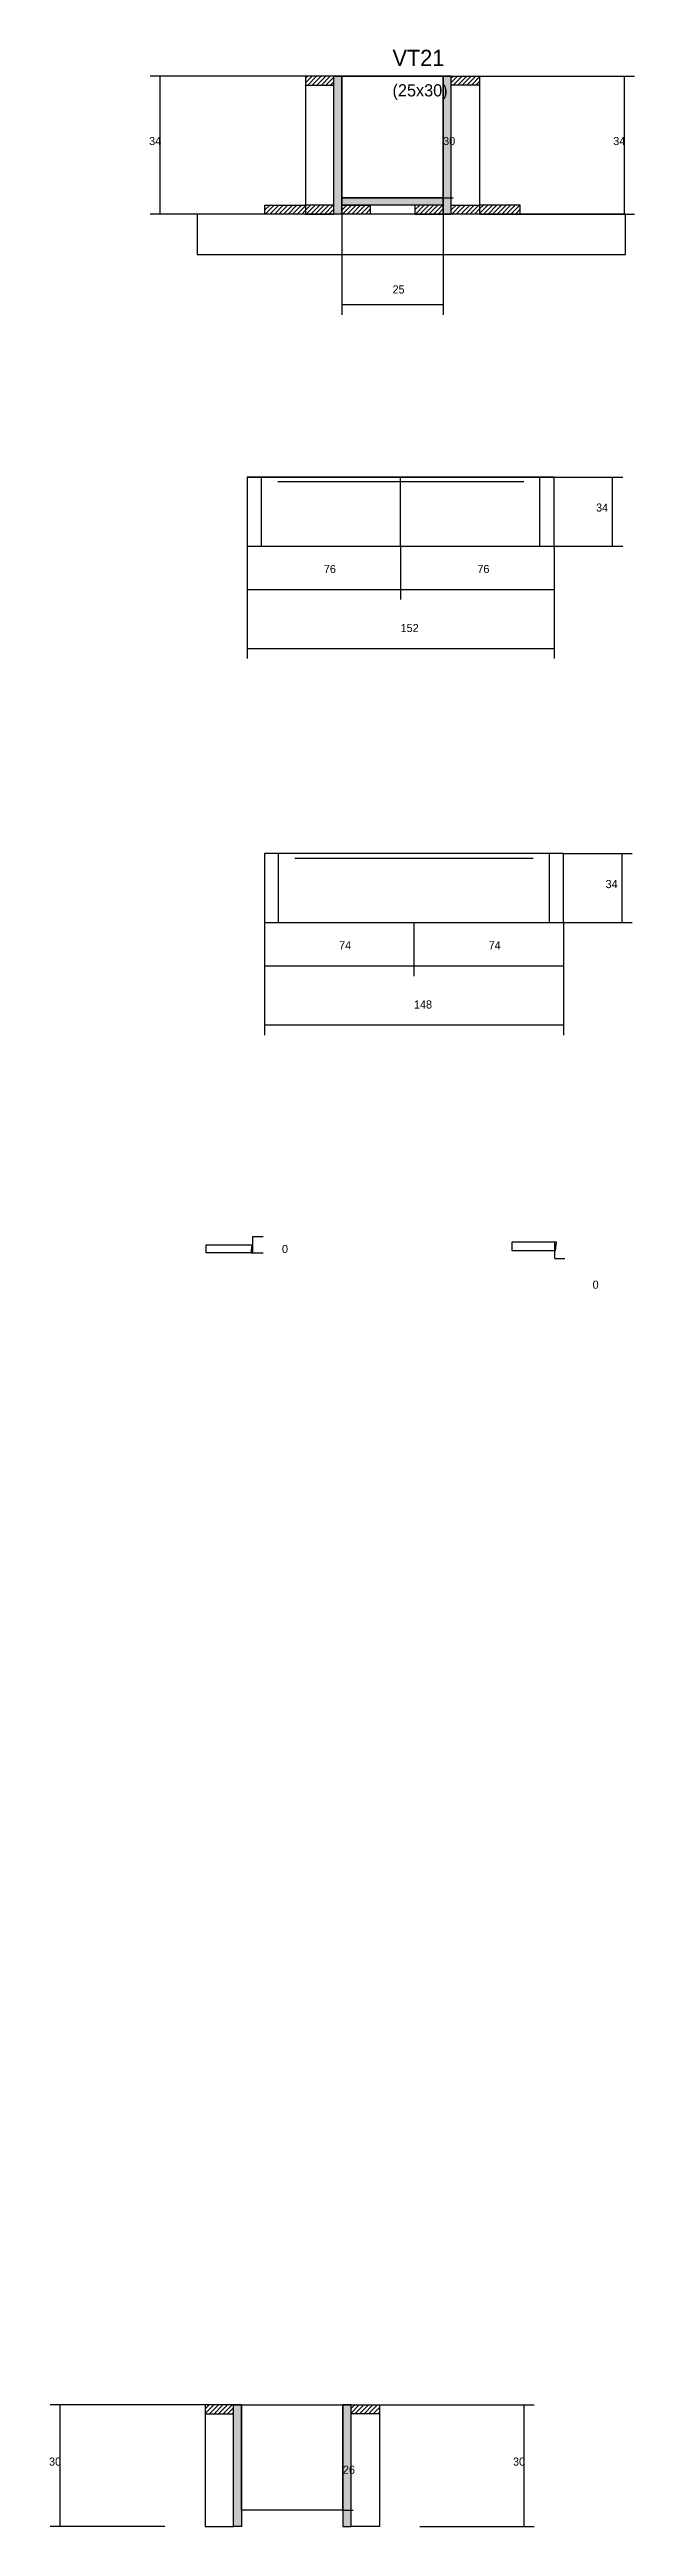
# Model space of a CAD drawing. Header units: metres. Extents: x 140915 to 141204, y 27369 to 28591.
import ezdxf

# ---------------------------------------------------------------- set-up
doc = ezdxf.new("R2010")
doc.units = ezdxf.units.M
for name, color, linetype in [('CONCRETO', 251, 'Continuous'), ('COTA', 241, 'Continuous'), ('Cota Seção (2x)', 4, 'Continuous'), ('Escoras', 2, 'Continuous'), ('Hachura', 253, 'Continuous'), ('Madeira', 126, 'Continuous'), ('Painéis', 200, 'Continuous'), ('SARR_2.2x7', 40, 'Continuous'), ('Texto Seção', 7, 'Continuous')]:
    doc.layers.add(name, color=color, linetype=linetype)

msp = doc.modelspace()

# ---------------------------------------------------------------- hatches: boundary and pattern name
at = {"layer": 'Hachura'}
h = msp.add_hatch(dxfattribs=at)
h.set_pattern_fill('ANSI31', scale=0.5)
h.paths.add_polyline_path([(141055.1, 28573.5), (141055.1, 28577.9), (141055.1, 28577.9), (141041.1, 28577.9), (141041.1, 28577.9), (141041.1, 28573.5), (141041.1, 28573.5), (141055.1, 28573.5)])
h = msp.add_hatch(color=8, dxfattribs=at)
h.dxf.hatch_style = 1
h.paths.add_polyline_path([(141055.1, 28577.9), (141059.1, 28577.9), (141059.1, 28577.9), (141059.1, 28509.9), (141059.1, 28509.9), (141055.1, 28509.9), (141055.1, 28509.9), (141055.1, 28577.9)])
h = msp.add_hatch(color=8, dxfattribs=at)
h.dxf.hatch_style = 1
h.paths.add_polyline_path([(141113.1, 28577.9), (141109.1, 28577.9), (141109.1, 28577.9), (141109.1, 28509.9), (141109.1, 28509.9), (141113.1, 28509.9), (141113.1, 28509.9), (141113.1, 28577.9)])
h = msp.add_hatch(dxfattribs=at)
h.set_pattern_fill('ANSI31', scale=0.5)
h.paths.add_polyline_path([(141113.1, 28573.5), (141113.1, 28577.9), (141113.1, 28577.9), (141127.1, 28577.9), (141127.1, 28577.9), (141127.1, 28573.5), (141127.1, 28573.5), (141113.1, 28573.5)])
h = msp.add_hatch(color=8, dxfattribs=at)
h.dxf.hatch_style = 1
h.paths.add_polyline_path([(141059.1, 28514.3), (141059.1, 28517.9), (141059.1, 28517.9), (141109.1, 28517.9), (141109.1, 28517.9), (141109.1, 28514.3), (141109.1, 28514.3), (141059.1, 28514.3)])
h = msp.add_hatch(dxfattribs=at)
h.set_pattern_fill('ANSI31', scale=0.5)
h.paths.add_polyline_path([(141021.1, 28509.9), (141021.1, 28514.3), (141021.1, 28514.3), (141041.1, 28514.3), (141041.1, 28514.3), (141041.1, 28509.9), (141041.1, 28509.9), (141021.1, 28509.9)])
h = msp.add_hatch(dxfattribs=at)
h.set_pattern_fill('ANSI31', scale=0.5)
h.paths.add_polyline_path([(141055.1, 28509.9), (141055.1, 28514.3), (141055.1, 28514.3), (141041.1, 28514.3), (141041.1, 28514.3), (141041.1, 28509.9), (141041.1, 28509.9), (141055.1, 28509.9)])
h = msp.add_hatch(dxfattribs=at)
h.set_pattern_fill('ANSI31', scale=0.5)
h.paths.add_polyline_path([(141059.1, 28509.9), (141059.1, 28514.3), (141059.1, 28514.3), (141073.1, 28514.3), (141073.1, 28514.3), (141073.1, 28509.9), (141073.1, 28509.9), (141059.1, 28509.9)])
h = msp.add_hatch(dxfattribs=at)
h.set_pattern_fill('ANSI31', scale=0.5)
h.paths.add_polyline_path([(141109.1, 28509.9), (141109.1, 28514.3), (141109.1, 28514.3), (141095.1, 28514.3), (141095.1, 28514.3), (141095.1, 28509.9), (141095.1, 28509.9), (141109.1, 28509.9)])
h = msp.add_hatch(dxfattribs=at)
h.set_pattern_fill('ANSI31', scale=0.5)
h.paths.add_polyline_path([(141113.1, 28509.9), (141113.1, 28514.3), (141113.1, 28514.3), (141127.1, 28514.3), (141127.1, 28514.3), (141127.1, 28509.9), (141127.1, 28509.9), (141113.1, 28509.9)])
h = msp.add_hatch(dxfattribs=at)
h.set_pattern_fill('ANSI31', scale=0.5)
h.paths.add_polyline_path([(141147.1, 28509.9), (141147.1, 28514.3), (141147.1, 28514.3), (141127.1, 28514.3), (141127.1, 28514.3), (141127.1, 28509.9), (141127.1, 28509.9), (141147.1, 28509.9)])
h = msp.add_hatch(dxfattribs=at)
h.set_pattern_fill('ANSI31', scale=0.5)
h.paths.add_polyline_path([(141005.6, 27424.9), (141005.6, 27429.3), (141005.6, 27429.3), (140991.6, 27429.3), (140991.6, 27429.3), (140991.6, 27424.9), (140991.6, 27424.9), (141005.6, 27424.9)])
h = msp.add_hatch(color=8, dxfattribs=at)
h.dxf.hatch_style = 1
h.paths.add_polyline_path([(141005.6, 27429.3), (141009.6, 27429.3), (141009.6, 27429.3), (141009.6, 27369.3), (141009.6, 27369.3), (141005.6, 27369.3), (141005.6, 27369.3), (141005.6, 27429.3)])
h = msp.add_hatch(color=8, dxfattribs=at)
h.dxf.hatch_style = 1
h.paths.add_polyline_path([(141063.6, 27429.3), (141059.6, 27429.3), (141059.6, 27429.3), (141059.6, 27369.3), (141059.6, 27369.3), (141063.6, 27369.3), (141063.6, 27369.3), (141063.6, 27429.3)])
h = msp.add_hatch(dxfattribs=at)
h.set_pattern_fill('ANSI31', scale=0.5)
h.paths.add_polyline_path([(141063.6, 27424.9), (141063.6, 27429.3), (141063.6, 27429.3), (141077.6, 27429.3), (141077.6, 27429.3), (141077.6, 27424.9), (141077.6, 27424.9), (141063.6, 27424.9)])

# ---------------------------------------------------------------- linework, layer by layer
at = {"layer": 'CONCRETO'}
for points in [[(141059.1, 28577.9), (141059.1, 28577.9), (141059.1, 28577.9), (141059.1, 28577.9), (141109.1, 28577.9), (141109.1, 28577.9), (141109.1, 28577.9), (141109.1, 28517.9), (141059.1, 28517.9), (141059.1, 28577.9)], [(141059.1, 28517.9), (141109.1, 28517.9), (141109.1, 28577.9), (141059.1, 28577.9)], [(141009.6, 27429.3), (141009.6, 27429.3), (141009.6, 27429.3), (141009.6, 27429.3), (141059.6, 27429.3), (141059.6, 27429.3), (141059.6, 27429.3), (141059.6, 27377.3), (141009.6, 27377.3), (141009.6, 27429.3)]]:
    msp.add_lwpolyline(points, close=True, dxfattribs=at)
at = {"layer": 'COTA'}
for p, q in [((141059.1, 28577.9), (140964.4, 28577.9)), ((140969.4, 28509.9), (140969.4, 28577.9)), ((141127.1, 28577.9), (141203.6, 28577.9)), ((141198.6, 28509.9), (141198.6, 28577.9)), ((141021.1, 28509.9), (140964.4, 28509.9)), ((141059.1, 28514.3), (141059.1, 28460.2)), ((141109.1, 28514.3), (141109.1, 28460.2)), ((141147.1, 28509.9), (141203.6, 28509.9)), ((141059.1, 28465.2), (141109.1, 28465.2)), ((141163.9, 28380.1), (141197.8, 28380.1)), ((141192.8, 28346.1), (141192.8, 28380.1)), ((141163.9, 28346.1), (141197.8, 28346.1)), ((141168.6, 28194.4), (141202.5, 28194.4)), ((141197.5, 28160.4), (141197.5, 28194.4)), ((141168.6, 28160.4), (141202.5, 28160.4)), ((141009.6, 27429.3), (140915, 27429.3)), ((140920, 27369.3), (140920, 27429.3)), ((141077.6, 27429.3), (141154.1, 27429.3)), ((141149.1, 27369.3), (141149.1, 27429.3)), ((140971.6, 27369.3), (140915, 27369.3)), ((141097.6, 27369.3), (141154.1, 27369.3))]:
    msp.add_line(p, q, dxfattribs=at)
at = {"layer": 'Cota Seção (2x)'}
for p, q in [((141109.1, 28517.9), (141109.1, 28577.9)), ((141109.1, 28577.9), (141114.1, 28577.9)), ((141109.1, 28517.9), (141114.1, 28517.9)), ((141059.6, 27377.3), (141059.6, 27429.3)), ((141059.6, 27429.3), (141064.6, 27429.3)), ((141059.6, 27377.3), (141064.6, 27377.3))]:
    msp.add_line(p, q, dxfattribs=at)
at = {"layer": 'Escoras'}
for p, q in [((141012.4, 28346.1), (141012.4, 28290.6)), ((141012.4, 28346.1), (141012.4, 28319.7)), ((141088.1, 28346.1), (141088.1, 28319.7)), ((141088.1, 28346.1), (141088.1, 28319.7)), ((141163.9, 28346.1), (141163.9, 28290.6)), ((141163.9, 28346.1), (141163.9, 28319.7)), ((141012.4, 28324.7), (141088.1, 28324.7)), ((141088.1, 28324.7), (141163.9, 28324.7)), ((141012.4, 28295.6), (141163.9, 28295.6)), ((141020.8, 28160.4), (141020.8, 28104.9)), ((141020.8, 28160.4), (141020.8, 28134)), ((141094.7, 28160.4), (141094.7, 28134)), ((141094.7, 28160.4), (141094.7, 28134)), ((141168.6, 28160.4), (141168.6, 28104.9)), ((141168.6, 28160.4), (141168.6, 28134)), ((141020.8, 28139), (141094.7, 28139)), ((141094.7, 28139), (141168.6, 28139)), ((141020.8, 28109.9), (141168.6, 28109.9)), ((141015.2, 27997.5), (141015.2, 28005.5)), ((141015.2, 28005.5), (141020.2, 28005.5)), ((141165, 28002.7), (141159.2, 28002.7)), ((141164.2, 27994.7), (141164.2, 28002.7)), ((141014.1, 27997.5), (141020.2, 27997.5)), ((141164.2, 27994.7), (141169.2, 27994.7))]:
    msp.add_line(p, q, dxfattribs=at)
at = {"layer": 'Madeira'}
for points in [[(141055.1, 28573.5), (141055.1, 28577.9), (141041.1, 28577.9), (141041.1, 28573.5)], [(141055.1, 28577.9), (141041.1, 28577.9), (141041.1, 28509.9), (141055.1, 28509.9)], [(141113.1, 28573.5), (141113.1, 28577.9), (141127.1, 28577.9), (141127.1, 28573.5)], [(141113.1, 28577.9), (141127.1, 28577.9), (141127.1, 28509.9), (141113.1, 28509.9)], [(140987.6, 28489.9), (141199.2, 28489.9), (141199.2, 28509.9), (140987.6, 28509.9)], [(141021.1, 28509.9), (141021.1, 28514.3), (141041.1, 28514.3), (141041.1, 28509.9)], [(141055.1, 28509.9), (141055.1, 28514.3), (141041.1, 28514.3), (141041.1, 28509.9)], [(141059.1, 28509.9), (141059.1, 28514.3), (141073.1, 28514.3), (141073.1, 28509.9)], [(141109.1, 28509.9), (141109.1, 28514.3), (141095.1, 28514.3), (141095.1, 28509.9)], [(141113.1, 28509.9), (141113.1, 28514.3), (141127.1, 28514.3), (141127.1, 28509.9)], [(141147.1, 28509.9), (141147.1, 28514.3), (141127.1, 28514.3), (141127.1, 28509.9)], [(141005.6, 27424.9), (141005.6, 27429.3), (140991.6, 27429.3), (140991.6, 27424.9)], [(141005.6, 27429.3), (140991.6, 27429.3), (140991.6, 27369.3), (141005.6, 27369.3)], [(141063.6, 27424.9), (141063.6, 27429.3), (141077.6, 27429.3), (141077.6, 27424.9)], [(141063.6, 27429.3), (141077.6, 27429.3), (141077.6, 27369.3), (141063.6, 27369.3)]]:
    msp.add_lwpolyline(points, close=True, dxfattribs=at)
at = {"layer": 'Painéis'}
for p, q in [((141059.1, 28509.9), (141059.1, 28577.9)), ((141109.1, 28509.9), (141109.1, 28577.9)), ((141059.1, 28517.9), (141109.1, 28517.9)), ((141059.1, 28514.3), (141059.1, 28517.9)), ((141109.1, 28514.3), (141109.1, 28517.9)), ((141012.4, 28380.1), (141163.9, 28380.1)), ((141088.1, 28346.1), (141088.1, 28380.1)), ((141163.9, 28346.1), (141163.9, 28380.1)), ((141012.4, 28346.1), (141163.9, 28346.1))]:
    msp.add_line(p, q, dxfattribs=at)
for points in [[(141055.1, 28577.9), (141059.1, 28577.9), (141059.1, 28509.9), (141055.1, 28509.9)], [(141113.1, 28577.9), (141109.1, 28577.9), (141109.1, 28509.9), (141113.1, 28509.9)], [(141059.1, 28514.3), (141059.1, 28517.9), (141109.1, 28517.9), (141109.1, 28514.3)], [(141012.4, 28346.1), (141163.9, 28346.1), (141163.9, 28380.1), (141012.4, 28380.1)], [(141020.8, 28160.4), (141168.6, 28160.4), (141168.6, 28194.4), (141020.8, 28194.4)], [(141165, 28002.7), (141143, 28002.7), (141143, 27998.7), (141164.6, 27998.7)], [(141014.1, 27997.5), (140992.1, 27997.5), (140992.1, 28001.5), (141014.6, 28001.5)], [(141005.6, 27429.3), (141009.6, 27429.3), (141009.6, 27369.3), (141005.6, 27369.3)], [(141063.6, 27429.3), (141059.6, 27429.3), (141059.6, 27369.3), (141063.6, 27369.3)]]:
    msp.add_lwpolyline(points, close=True, dxfattribs=at)
at = {"layer": 'SARR_2.2x7'}
for p, q in [((141019.4, 28346.1), (141019.4, 28380.1)), ((141027.4, 28377.9), (141088.1, 28377.9)), ((141088.1, 28377.9), (141148.9, 28377.9)), ((141156.9, 28346.1), (141156.9, 28380.1)), ((141027.8, 28160.4), (141027.8, 28194.4)), ((141035.8, 28192.2), (141094.7, 28192.2)), ((141094.7, 28192.2), (141153.6, 28192.2)), ((141161.6, 28160.4), (141161.6, 28194.4))]:
    msp.add_line(p, q, dxfattribs=at)

# ---------------------------------------------------------------- texts
at = {"layer": 'COTA'}
for s, p in [('34', (140963.9, 28543.9)), ('34', (141193.1, 28543.9)), ('25', (141084.1, 28470.7)), ('34', (141184.6, 28363.1)), ('34', (141189.3, 28177.4)), ('30', (140914.5, 27399.3)), ('30', (141143.6, 27399.3))]:
    msp.add_text(s, height=4, dxfattribs=at).set_placement(p)
at = {"layer": 'Cota Seção (2x)'}
for s, p in [('30', (141109.1, 28543.9)), ('26', (141059.6, 27395.3))]:
    msp.add_text(s, height=4, dxfattribs=at).set_placement(p)
at = {"layer": 'Escoras'}
for s, p in [('76', (141050.2, 28332.8)), ('76', (141126, 28332.8)), ('152', (141088.1, 28303.7)), ('74', (141057.7, 28147.2)), ('74', (141131.6, 28147.2)), ('148', (141094.7, 28118)), ('0', (141029.5, 27997.4)), ('0', (141182.9, 27979.8))]:
    msp.add_text(s, height=4, dxfattribs=at).set_placement(p)
at = {"layer": 'Texto Seção'}
for s, height, p in [('VT21', 8, (141084.1, 28582.9)), ('(25x30)', 6, (141084.1, 28567.9))]:
    msp.add_text(s, height=height, dxfattribs=at).set_placement(p)

doc.saveas('drawing.dxf')
